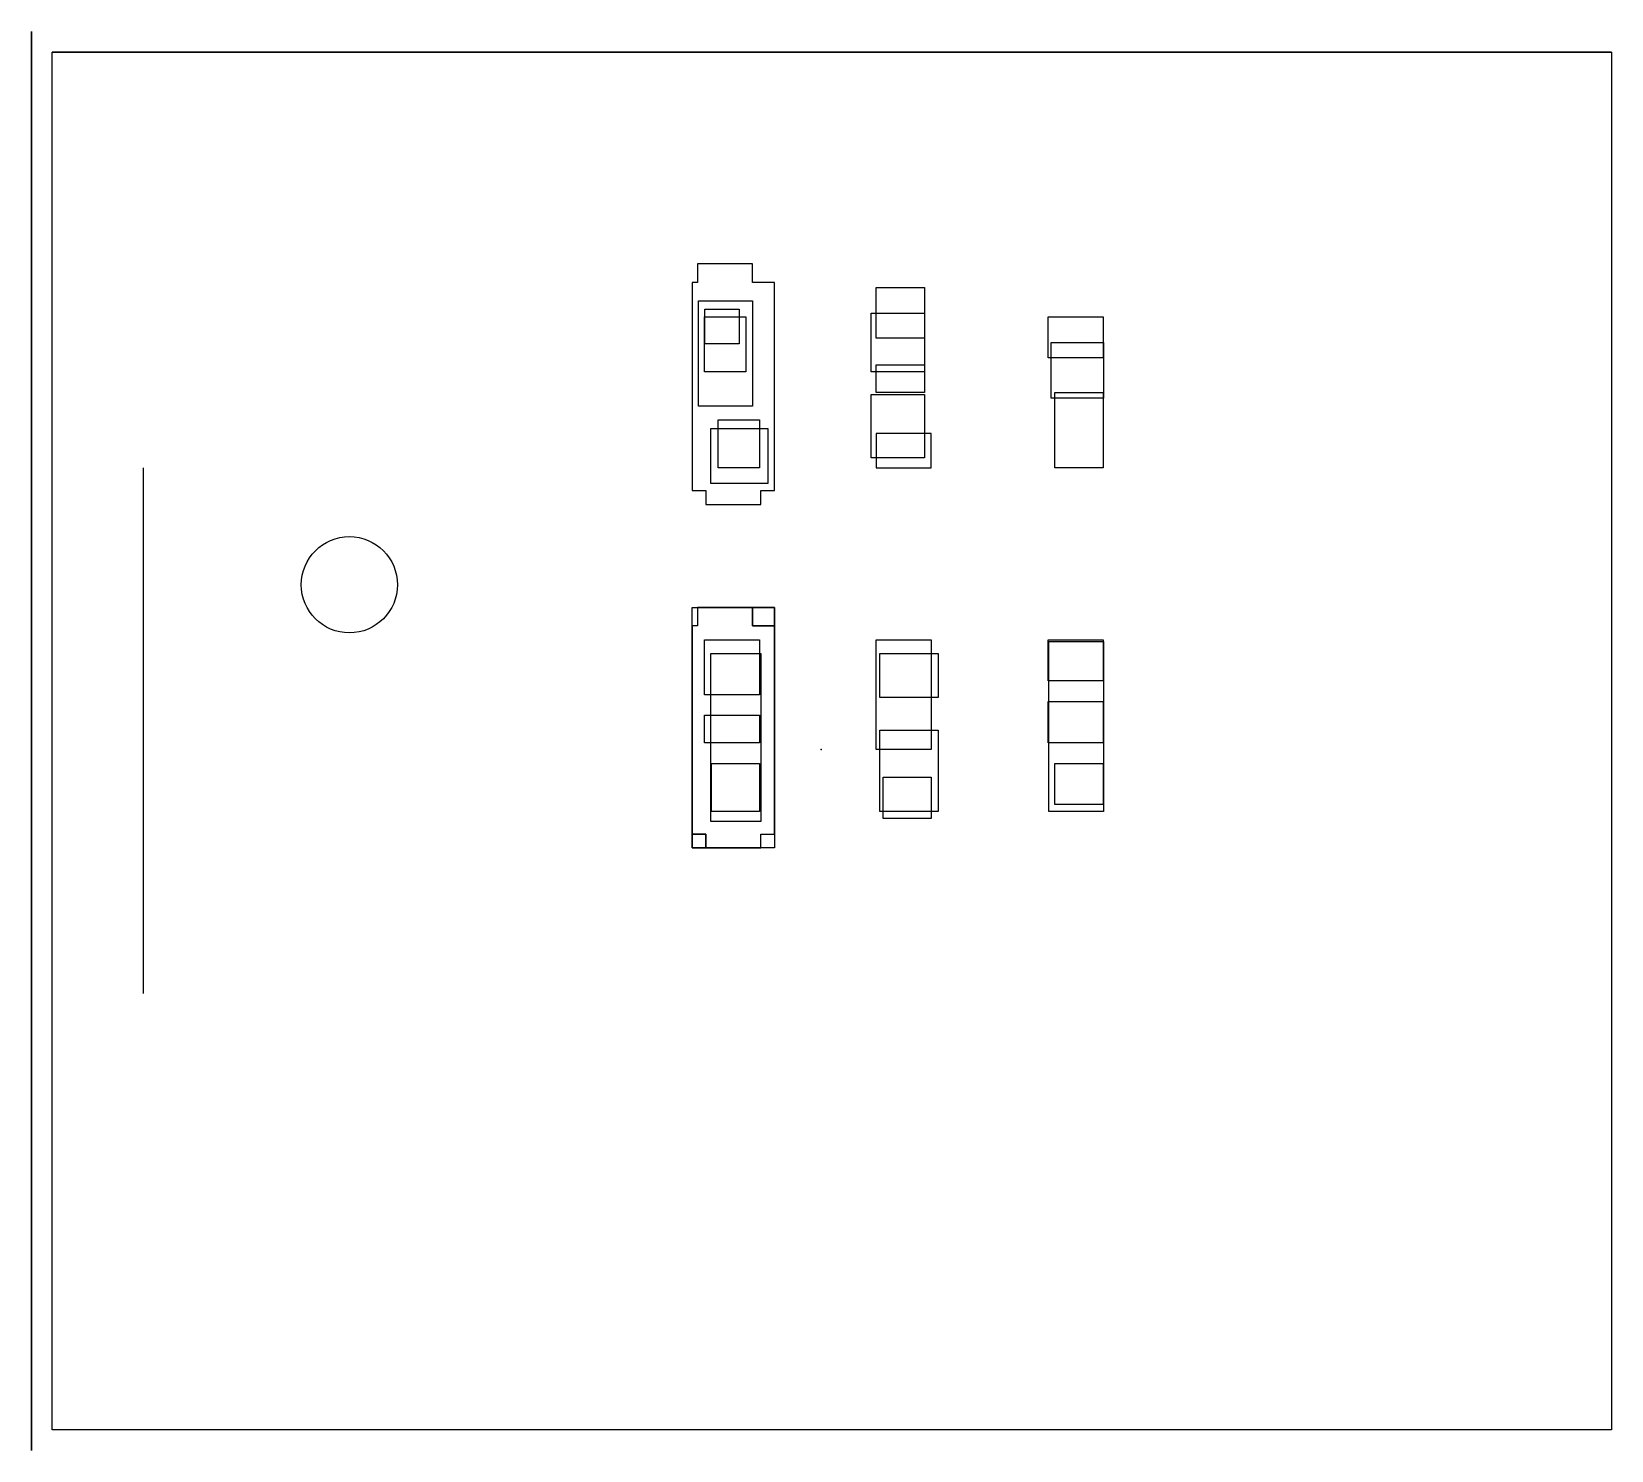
# Model space of a CAD drawing. Header units: millimetres. Extents: x -11493 to 11498, y -10198 to 10450.
import ezdxf

# ---------------------------------------------------------------- set-up
doc = ezdxf.new("R2010")
doc.units = ezdxf.units.MM
doc.header["$MEASUREMENT"] = 0
for name, color, linetype in [('warehouse_model v1 v7_e', 7, 'Continuous'), ('warehouse_model v1 v7_Sketch1', 7, 'Continuous'), ('warehouse_model v1 v7_Sketch10', 7, 'Continuous'), ('warehouse_model v1 v7_Sketch2', 7, 'Continuous'), ('warehouse_model v1 v7_Sketch3', 7, 'Continuous'), ('warehouse_model v1 v7_Sketch4', 7, 'Continuous'), ('warehouse_model v1 v7_Sketch7', 7, 'Continuous'), ('warehouse_model v1 v7_Sketch8', 7, 'Continuous'), ('warehouse_model v1 v7_Sketch9', 7, 'Continuous')]:
    doc.layers.add(name, color=color, linetype=linetype)

msp = doc.modelspace()

# ---------------------------------------------------------------- linework, layer by layer
at = {"layer": 'warehouse_model v1 v7_e'}
for p, q in [((-1787, 5000, 1200), (-1787, 6530, 1200)), ((-1787, 6530, 1200), (-1000, 6530, 1200)), ((-1000, 6530, 1200), (-1000, 5000, 1200)), ((726, 6353, 1200), (1500, 6353, 1200)), ((726, 5500, 1200), (726, 6353, 1200)), ((1500, 6353, 1200), (1500, 5500, 1200)), ((3344, 5926, 1200), (4105, 5926, 1200)), ((3344, 5114, 1200), (3344, 5926, 1200)), ((4105, 5926, 1200), (4105, 5114, 1200)), ((1500, 5500, 1200), (726, 5500, 1200)), ((726, 5167, 1200), (1500, 5167, 1200)), ((726, 4247, 1200), (726, 5167, 1200)), ((1500, 5167, 1200), (1500, 4247, 1200)), ((4105, 5114, 1200), (3344, 5114, 1200)), ((-1000, 5000, 1200), (-1787, 5000, 1200)), ((-1610, 3875, 1200), (-1610, 4672, 1200)), ((-1610, 4672, 1200), (-779, 4672, 1200)), ((-779, 4672, 1200), (-779, 3875, 1200)), ((1500, 4247, 1200), (726, 4247, 1200)), ((-779, 3875, 1200), (-1610, 3875, 1200)), ((-1000, 2069, 1200), (-1800, 2069, 1200)), ((-1800, 2069, 1200), (-1800, 1800, 1200)), ((-1000, 1800, 1200), (-1000, 2069, 1200)), ((-1800, 1800, 1200), (-1881, 1800, 1200)), ((-1881, 1800, 1200), (-1881, -1231, 1200)), ((-681, 1800, 1200), (-1000, 1800, 1200)), ((-681, -1231, 1200), (-681, 1800, 1200)), ((-1610, 1398, 1200), (-881, 1398, 1200)), ((-1610, -1044, 1200), (-1610, 1398, 1200)), ((-881, 1398, 1200), (-881, -1044, 1200)), ((849, 1398, 1200), (1699, 1398, 1200)), ((849, 761, 1200), (849, 1398, 1200)), ((1699, 1398, 1200), (1699, 761, 1200)), ((3309, -902, 1200), (3309, 1575, 1200)), ((3309, 1575, 1200), (4105, 1575, 1200)), ((4105, 1575, 1200), (4105, -902, 1200)), ((1699, 761, 1200), (849, 761, 1200)), ((849, 285, 1200), (1699, 285, 1200)), ((849, -902, 1200), (849, 285, 1200)), ((1699, 285, 1200), (1699, -902, 1200)), ((1699, -902, 1200), (849, -902, 1200)), ((4105, -902, 1200), (3309, -902, 1200)), ((-881, -1044, 1200), (-1610, -1044, 1200)), ((-1881, -1231, 1200), (-1681, -1231, 1200)), ((-1681, -1231, 1200), (-1681, -1431, 1200)), ((-881, -1431, 1200), (-881, -1231, 1200)), ((-881, -1231, 1200), (-681, -1231, 1200)), ((-1681, -1431, 1200), (-881, -1431, 1200))]:
    msp.add_line(p, q, dxfattribs=at)
msp.add_point((0, 0, 1200), dxfattribs=at)
at = {"layer": 'warehouse_model v1 v7_Sketch1'}
msp.add_line((-9868, 4100), (-9868, -3547), dxfattribs=at)
msp.add_circle((-6868, 2400), 700, dxfattribs=at)
msp.add_point((0, 0), dxfattribs=at)
at = {"layer": 'warehouse_model v1 v7_Sketch10'}
for p, q in [((-11193, 10150), (11498, 10150)), ((11498, 10150, 6000), (-11193, 10150, 6000)), ((-11193, 10150, 6000), (-11193, 10150)), ((9476, 10150), (9476, 10150, 2000)), ((9476, 10150, 2000), (10976, 10150, 2000)), ((10976, 10150), (9476, 10150)), ((10976, 10150, 2000), (10976, 10150)), ((11498, 10150), (11498, 10150, 6000))]:
    msp.add_line(p, q, dxfattribs=at)
msp.add_point((0, 10150), dxfattribs=at)
at = {"layer": 'warehouse_model v1 v7_Sketch2'}
for p, q in [((-1881, -1431), (-1881, 2069)), ((-1881, 2069), (-1800, 2069)), ((-1881, 2069), (-681, 2069)), ((-1881, 1800), (-1881, 2069)), ((-1800, 2069), (-1800, 1800)), ((-1000, 2069), (-1000, 1800)), ((-681, 2069), (-1000, 2069)), ((-681, 1800), (-681, 2069)), ((-681, 2069), (-681, -1431)), ((-1800, 1800), (-1881, 1800)), ((-1000, 1800), (-681, 1800)), ((-1681, -1231), (-1881, -1231)), ((-1881, -1231), (-1881, -1431)), ((-1681, -1431), (-1681, -1231)), ((-881, -1431), (-881, -1231)), ((-881, -1231), (-681, -1231)), ((-681, -1231), (-681, -1431)), ((-1881, -1431), (-1681, -1431)), ((-681, -1431), (-1881, -1431)), ((-681, -1431), (-881, -1431))]:
    msp.add_line(p, q, dxfattribs=at)
msp.add_point((0, 0), dxfattribs=at)
at = {"layer": 'warehouse_model v1 v7_Sketch3'}
for p, q in [((-1800, 7069, 3400), (-1800, 6800, 3400)), ((-1000, 7069, 3400), (-1800, 7069, 3400)), ((-1000, 6800, 3400), (-1000, 7069, 3400)), ((-1881, 6800, 3400), (-1881, 3769, 3400)), ((-1800, 6800, 3400), (-1881, 6800, 3400)), ((-681, 6800, 3400), (-1000, 6800, 3400)), ((-681, 3769, 3400), (-681, 6800, 3400)), ((-1694, 6408, 3400), (-1194, 6408, 3400)), ((-1694, 5908, 3400), (-1694, 6408, 3400)), ((-1194, 6408, 3400), (-1194, 5908, 3400)), ((-1194, 5908, 3400), (-1694, 5908, 3400)), ((-1881, 3769, 3400), (-1681, 3769, 3400)), ((-1681, 3769, 3400), (-1681, 3569, 3400)), ((-881, 3569, 3400), (-881, 3769, 3400)), ((-881, 3769, 3400), (-681, 3769, 3400)), ((-1681, 3569, 3400), (-881, 3569, 3400))]:
    msp.add_line(p, q, dxfattribs=at)
msp.add_point((0, 0, 3400), dxfattribs=at)
at = {"layer": 'warehouse_model v1 v7_Sketch4'}
for p, q in [((-1800, 7069, 2300), (-1800, 6800, 2300)), ((-1000, 7069, 2300), (-1800, 7069, 2300)), ((-1000, 6800, 2300), (-1000, 7069, 2300)), ((-1800, 6800, 2300), (-1881, 6800, 2300)), ((-1881, 6800, 2300), (-1881, 3769, 2300)), ((-681, 6800, 2300), (-1000, 6800, 2300)), ((-681, 3769, 2300), (-681, 6800, 2300)), ((800, 6727, 2300), (1500, 6727, 2300)), ((800, 5986, 2300), (800, 6727, 2300)), ((1500, 6727, 2300), (1500, 5986, 2300)), ((-1700, 6300, 2300), (-1100, 6300, 2300)), ((-1700, 5500, 2300), (-1700, 6300, 2300)), ((-1100, 6300, 2300), (-1100, 5500, 2300)), ((3300, 6300, 2300), (4100, 6300, 2300)), ((3300, 5700, 2300), (3300, 6300, 2300)), ((4100, 6300, 2300), (4100, 5700, 2300)), ((1500, 5986, 2300), (800, 5986, 2300)), ((800, 5200, 2300), (800, 5600, 2300)), ((800, 5600, 2300), (1500, 5600, 2300)), ((1500, 5600, 2300), (1500, 5200, 2300)), ((4100, 5700, 2300), (3300, 5700, 2300)), ((-1100, 5500, 2300), (-1700, 5500, 2300)), ((1500, 5200, 2300), (800, 5200, 2300)), ((3400, 4100, 2300), (3400, 5200, 2300)), ((3400, 5200, 2300), (4100, 5200, 2300)), ((4100, 5200, 2300), (4100, 4100, 2300)), ((-1500, 4100, 2300), (-1500, 4800, 2300)), ((-1500, 4800, 2300), (-900, 4800, 2300)), ((-900, 4800, 2300), (-900, 4100, 2300)), ((800, 4600, 2300), (800, 4100, 2300)), ((1600, 4600, 2300), (800, 4600, 2300)), ((1600, 4100, 2300), (1600, 4600, 2300)), ((-900, 4100, 2300), (-1500, 4100, 2300)), ((800, 4100, 2300), (1600, 4100, 2300)), ((4100, 4100, 2300), (3400, 4100, 2300)), ((-1881, 3769, 2300), (-1681, 3769, 2300)), ((-1681, 3769, 2300), (-1681, 3569, 2300)), ((-881, 3769, 2300), (-681, 3769, 2300)), ((-881, 3569, 2300), (-881, 3769, 2300)), ((-1681, 3569, 2300), (-881, 3569, 2300)), ((-1700, 800, 2300), (-1700, 1600, 2300)), ((-1700, 1600, 2300), (-900, 1600, 2300)), ((-900, 1600, 2300), (-900, 800, 2300)), ((800, 1600, 2300), (1600, 1600, 2300)), ((800, 0, 2300), (800, 1600, 2300)), ((1600, 1600, 2300), (1600, 0, 2300)), ((3300, 1600, 2300), (4100, 1600, 2300)), ((3300, 1000, 2300), (3300, 1600, 2300)), ((4100, 1600, 2300), (4100, 1000, 2300)), ((4100, 1000, 2300), (3300, 1000, 2300)), ((-900, 800, 2300), (-1700, 800, 2300)), ((3300, 100, 2300), (3300, 700, 2300)), ((3300, 700, 2300), (4100, 700, 2300)), ((4100, 700, 2300), (4100, 100, 2300)), ((-1700, 100, 2300), (-1700, 500, 2300)), ((-1700, 500, 2300), (-900, 500, 2300)), ((-900, 500, 2300), (-900, 100, 2300)), ((-900, 100, 2300), (-1700, 100, 2300)), ((1600, 0, 2300), (800, 0, 2300)), ((4100, 100, 2300), (3300, 100, 2300)), ((-1600, -200, 2300), (-900, -200, 2300)), ((-1600, -900, 2300), (-1600, -200, 2300)), ((-900, -200, 2300), (-900, -900, 2300)), ((3400, -800, 2300), (3400, -200, 2300)), ((3400, -200, 2300), (4100, -200, 2300)), ((4100, -200, 2300), (4100, -800, 2300)), ((900, -400, 2300), (1600, -400, 2300)), ((900, -1000, 2300), (900, -400, 2300)), ((1600, -400, 2300), (1600, -1000, 2300)), ((-900, -900, 2300), (-1600, -900, 2300)), ((4100, -800, 2300), (3400, -800, 2300)), ((1600, -1000, 2300), (900, -1000, 2300))]:
    msp.add_line(p, q, dxfattribs=at)
msp.add_point((0, 0, 2300), dxfattribs=at)
at = {"layer": 'warehouse_model v1 v7_Sketch7'}
msp.add_point((0, 0), dxfattribs=at)
at = {"layer": 'warehouse_model v1 v7_Sketch8'}
for p, q in [((-11193, -9898), (-11193, 10150)), ((-11193, 10150), (11498, 10150)), ((11498, 10150), (11498, -9898)), ((11498, -9898), (-11193, -9898))]:
    msp.add_line(p, q, dxfattribs=at)
msp.add_point((0, 0), dxfattribs=at)
at = {"layer": 'warehouse_model v1 v7_Sketch9'}
for p, q in [((-11493, 10450, 6000), (-11493, 10450)), ((-11493, -10198, 6000), (-11493, 10450, 6000)), ((-11493, 10450), (-11493, -10198)), ((-11493, -9533), (-11493, -6533)), ((-11493, -6533), (-11493, -6533, 3000)), ((-11493, -6533, 3000), (-11493, -9533, 3000)), ((-11493, -9533, 3000), (-11493, -9533)), ((-11493, -10198), (-11493, -10198, 6000))]:
    msp.add_line(p, q, dxfattribs=at)
msp.add_point((-11493, 0), dxfattribs=at)

doc.saveas('drawing.dxf')
